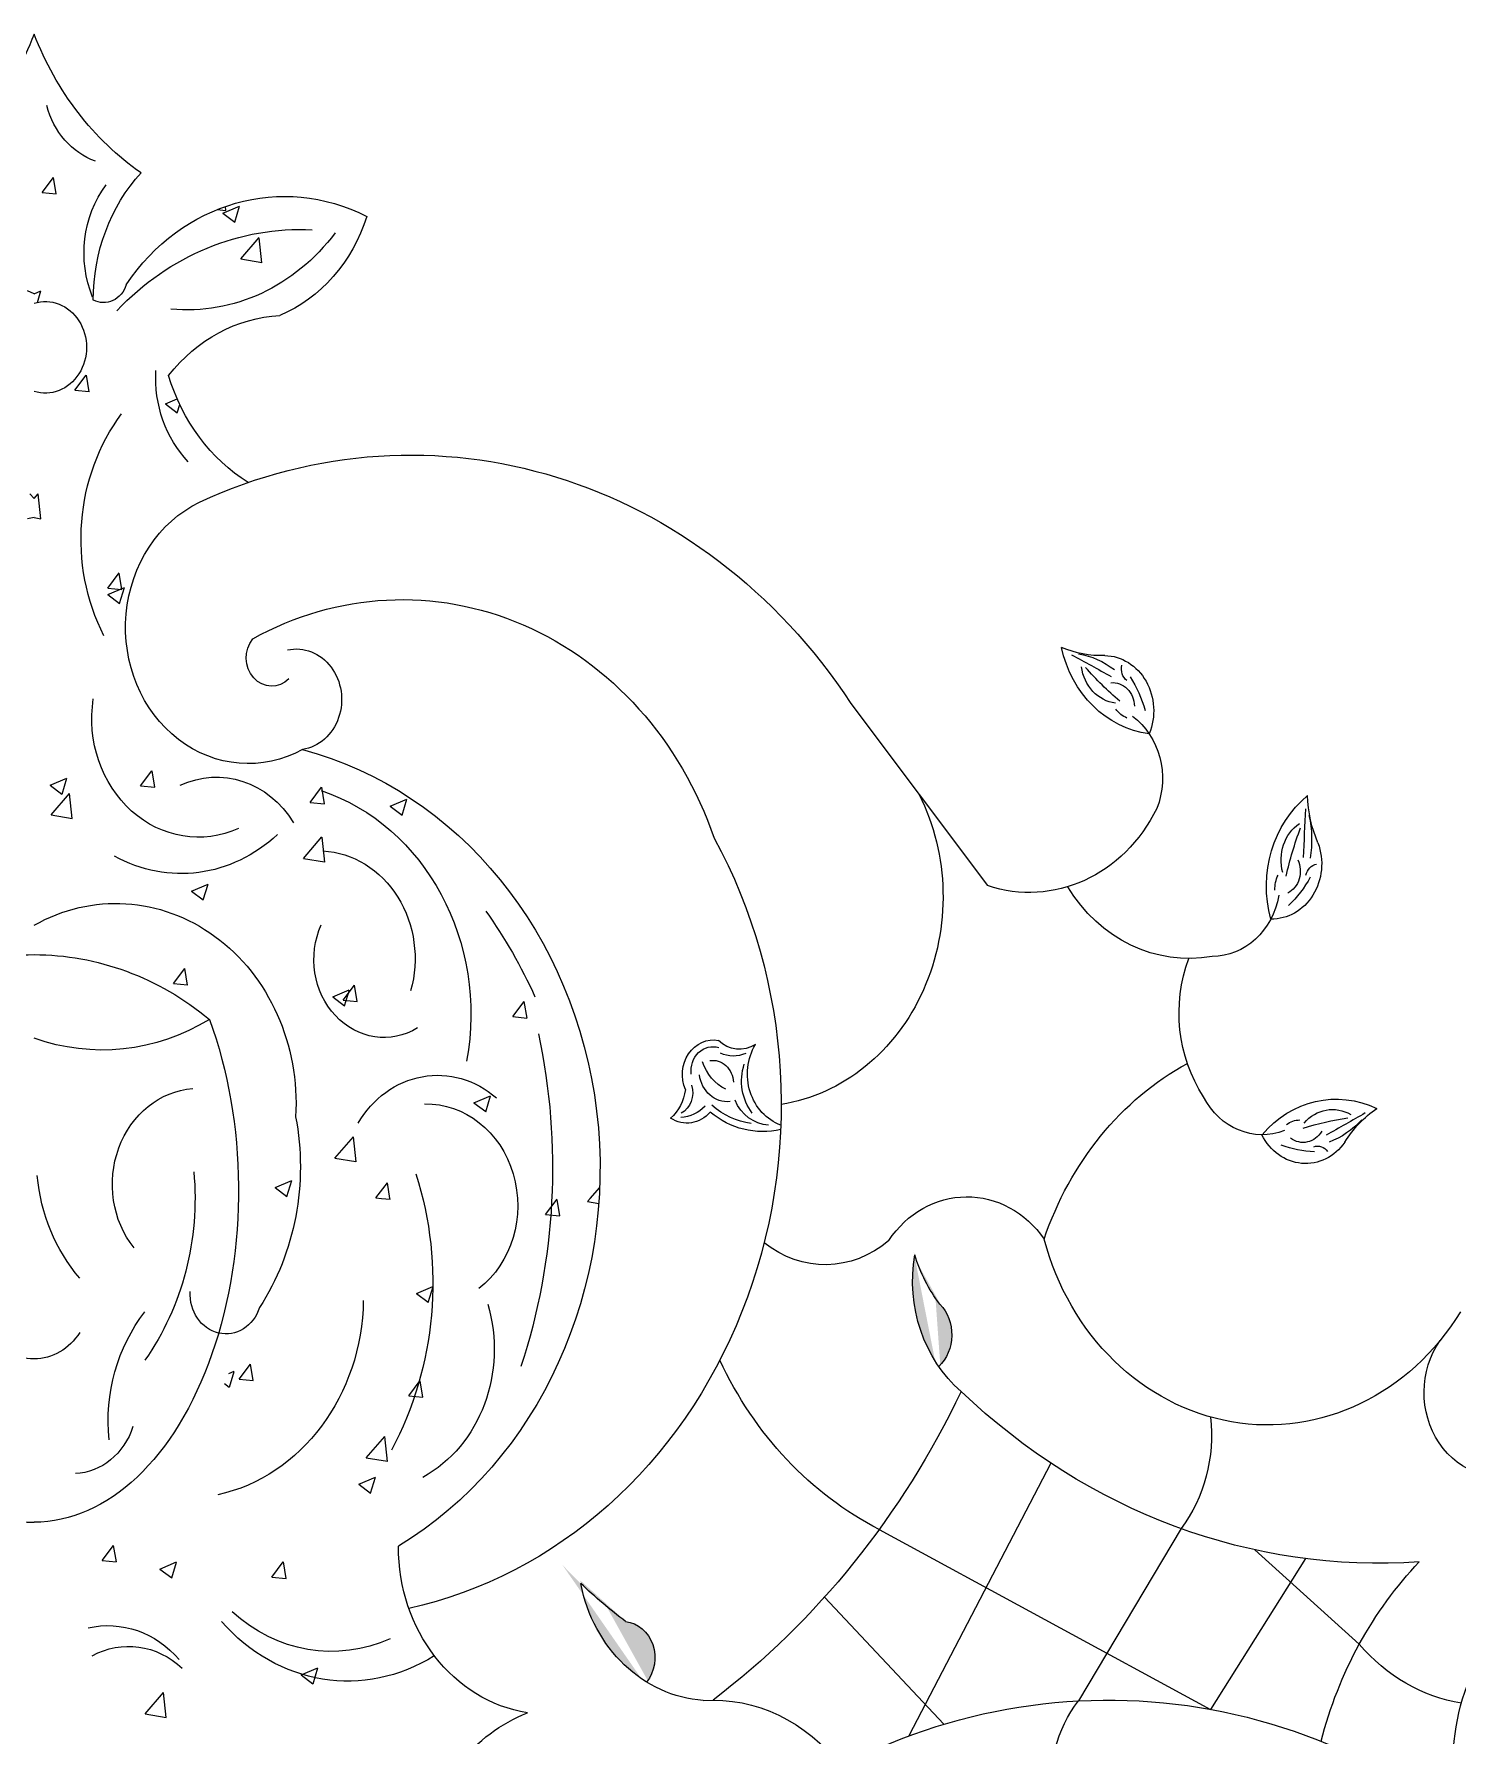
# Model space of a CAD drawing. Header units: millimetres. Extents: x 2621 to 26934, y 11979 to 27988.
# Drawn here: x 18053 to 18607, y 14306 to 14969 of the extents above; entities that cross this region are included whole.
import ezdxf

# ---------------------------------------------------------------- set-up
doc = ezdxf.new("R2010")
doc.units = ezdxf.units.MM

# ---------------------------------------------------------------- blocks, each defined once
blk = doc.blocks.new('A$C0DFF4785')
h = blk.add_hatch(color=256)
edge = h.paths.add_edge_path()
edge.add_ellipse((1490.24, 2504.76), major_axis=(0, 54.7), ratio=0.9, start_angle=79.40168, end_angle=127.57456, ccw=False)
edge.add_ellipse((1492.59, 2534.09), major_axis=(0, 59.58), ratio=0.9, start_angle=108.8692, end_angle=130.23821)
edge.add_ellipse((1441.53, 2483.72), major_axis=(0, 16.37), ratio=0.9, start_angle=221.17203, end_angle=316.54112, ccw=False)
h = blk.add_hatch(color=256)
edge = h.paths.add_edge_path()
edge.add_ellipse((1362.7, 2399.12), major_axis=(0, 57.81), ratio=0.9, start_angle=102.1481, end_angle=151.00268, ccw=False)
edge.add_ellipse((1432.07, 2542.05), major_axis=(0, 204.71), ratio=0.9, start_angle=139.25933, end_angle=146.0975)
edge.add_ellipse((1327.88, 2358), major_axis=(0, 14.24), ratio=0.9, start_angle=228.46872, end_angle=353.60401, ccw=False)
for p, q in [((1102.1, 2928.37), (1106.55, 2934.25)), ((1102.1, 2928.37), (1107.61, 2927.83)), ((1107.64, 2927.8), (1106.58, 2934.22)), ((1170.33, 2921.74), (1173.68, 2921.41)), ((1172.53, 2920.31), (1178.98, 2923.06)), ((1173.71, 2921.38), (1173.46, 2922.91)), ((1177.14, 2916.85), (1179.01, 2923.03)), ((1172.53, 2920.31), (1177.11, 2916.87)), ((1179.49, 2902.47), (1186.66, 2910.78)), ((1187.71, 2901.03), (1186.69, 2910.75)), ((1179.49, 2902.47), (1187.68, 2901.06)), ((1098.98, 2888.94), (1096.39, 2890.05)), ((1098.98, 2888.94), (1101.58, 2890.05)), ((1100.27, 2885.59), (1101.61, 2890.02)), ((1114.89, 2851.38), (1119.33, 2857.26)), ((1120.42, 2850.81), (1119.36, 2857.23)), ((1114.89, 2851.38), (1120.39, 2850.84)), ((1150.11, 2846.09), (1154.69, 2848.04)), ((1150.11, 2846.09), (1154.69, 2842.65)), ((1154.72, 2842.62), (1155.69, 2845.84)), ((1098.98, 2809.25), (1097.41, 2811.07)), ((1098.98, 2809.25), (1100.56, 2811.07)), ((1101.61, 2801.32), (1100.59, 2811.04)), ((1098.98, 2801.8), (1096.39, 2801.35)), ((1098.98, 2801.8), (1101.58, 2801.35)), ((1127.67, 2774.39), (1132.11, 2780.27)), ((1133.2, 2773.83), (1132.14, 2780.24)), ((1127.67, 2774.39), (1133.17, 2773.86)), ((1127.7, 2771.87), (1134.15, 2774.62)), ((1127.7, 2771.87), (1132.28, 2768.43)), ((1132.31, 2768.4), (1134.18, 2774.59)), ((1416.97, 2729.48), (1470.16, 2658.57)), ((1140.45, 2697.4), (1144.89, 2703.28)), ((1145.99, 2696.84), (1144.92, 2703.25)), ((1105.28, 2697.64), (1111.73, 2700.39)), ((1105.28, 2697.64), (1109.87, 2694.21)), ((1109.9, 2694.18), (1111.76, 2700.37)), ((1140.45, 2697.4), (1145.96, 2696.87)), ((1206.52, 2690.98), (1210.96, 2696.86)), ((1212.06, 2690.41), (1210.99, 2696.83)), ((1105.6, 2686.12), (1112.78, 2694.43)), ((1113.82, 2684.68), (1112.81, 2694.4)), ((1206.52, 2690.98), (1212.03, 2690.44)), ((1237.67, 2689.45), (1244.12, 2692.2)), ((1242.28, 2685.98), (1244.15, 2692.17)), ((1105.6, 2686.12), (1113.79, 2684.71)), ((1237.67, 2689.45), (1242.25, 2686.01)), ((1203.91, 2669.18), (1211.09, 2677.49)), ((1212.14, 2667.74), (1211.12, 2677.46)), ((1203.91, 2669.18), (1212.11, 2667.77)), ((1160.27, 2656.43), (1166.72, 2659.19)), ((1164.88, 2652.97), (1166.75, 2659.16)), ((1160.27, 2656.43), (1164.85, 2653)), ((1153.23, 2620.41), (1157.67, 2626.29)), ((1158.77, 2619.85), (1157.7, 2626.26)), ((1153.23, 2620.41), (1158.74, 2619.88)), ((1215.26, 2615.22), (1221.71, 2617.98)), ((1219.3, 2613.99), (1223.74, 2619.87)), ((1219.87, 2611.76), (1221.74, 2617.95)), ((1224.84, 2613.42), (1223.78, 2619.84)), ((1215.26, 2615.22), (1219.84, 2611.79)), ((1219.3, 2613.99), (1224.81, 2613.45)), ((1285.38, 2607.57), (1289.82, 2613.45)), ((1290.91, 2607), (1289.85, 2613.42)), ((1285.38, 2607.57), (1290.88, 2607.03)), ((1270.24, 2574.02), (1276.69, 2576.77)), ((1270.24, 2574.02), (1274.82, 2570.58)), ((1274.86, 2570.55), (1276.72, 2576.74)), ((1216.13, 2552.53), (1223.3, 2560.84)), ((1224.35, 2551.09), (1223.33, 2560.81)), ((1216.13, 2552.53), (1224.32, 2551.12)), ((1192.84, 2541), (1199.29, 2543.75)), ((1192.84, 2541), (1197.42, 2537.57)), ((1197.46, 2537.54), (1199.32, 2543.72)), ((1232.09, 2537), (1236.53, 2542.88)), ((1237.56, 2536.79), (1236.56, 2542.85)), ((1315.47, 2536.79), (1319.21, 2541.11)), ((1232.09, 2537), (1234.24, 2536.79)), ((1234.24, 2536.79), (1237.59, 2536.46)), ((1237.62, 2536.43), (1237.56, 2536.79)), ((1298.16, 2530.58), (1302.6, 2536.46)), ((1303.69, 2530.01), (1302.63, 2536.43)), ((1314.44, 2535.59), (1315.47, 2536.79)), ((1314.44, 2535.59), (1318.85, 2534.83)), ((1298.16, 2530.58), (1303.66, 2530.04)), ((1247.83, 2499.79), (1254.28, 2502.54)), ((1247.83, 2499.79), (1252.41, 2496.36)), ((1252.44, 2496.33), (1254.31, 2502.51)), ((1178.79, 2466.43), (1183.24, 2472.31)), ((1184.33, 2465.87), (1183.27, 2472.28)), ((1173.09, 2464.79), (1175.01, 2463.35)), ((1174.87, 2468.67), (1176.88, 2469.53)), ((1175.04, 2463.32), (1176.91, 2469.5)), ((1178.79, 2466.43), (1184.3, 2465.9)), ((1244.87, 2460.01), (1249.31, 2465.89)), ((1250.4, 2459.44), (1249.34, 2465.86)), ((1244.87, 2460.01), (1250.37, 2459.47)), ((1228.34, 2435.89), (1235.51, 2444.19)), ((1236.56, 2434.44), (1235.54, 2444.16)), ((1228.34, 2435.89), (1236.53, 2434.47)), ((1494.88, 2433.76), (1439.6, 2327.59)), ((1225.41, 2425.57), (1231.86, 2428.32)), ((1225.41, 2425.57), (1230, 2422.14)), ((1230.03, 2422.11), (1231.9, 2428.29)), ((1428.01, 2407.97), (1557.01, 2337.9)), ((1545.57, 2408.28), (1505.62, 2341.23)), ((1125.5, 2395.87), (1129.94, 2401.75)), ((1131.04, 2395.3), (1129.97, 2401.72)), ((1574.29, 2400.01), (1614.94, 2363.29)), ((1125.5, 2395.87), (1131.01, 2395.33)), ((1148.02, 2392.56), (1154.47, 2395.31)), ((1148.02, 2392.56), (1152.6, 2389.13)), ((1152.63, 2389.1), (1154.5, 2395.28)), ((1191.58, 2389.44), (1196.02, 2395.32)), ((1197.11, 2388.88), (1196.05, 2395.29)), ((1594.05, 2396.6), (1557.01, 2337.9)), ((1191.58, 2389.44), (1197.08, 2388.91)), ((1406.75, 2381.64), (1453.16, 2332.12)), ((1203, 2351.35), (1209.45, 2354.1)), ((1207.61, 2347.89), (1209.48, 2354.07)), ((1203, 2351.35), (1207.58, 2347.92)), ((1142.24, 2336.18), (1149.41, 2344.49)), ((1150.46, 2334.74), (1149.45, 2344.46)), ((1142.24, 2336.18), (1150.43, 2334.77))]:
    blk.add_line(p, q)
at = {"extrusion": (0, 0, -1)}
for centre, major_axis, ratio, start_param, end_param in [((1000.11, 3037.26), (0, 119.58), 0.9, 1.976791, 2.58102), ((1197.86, 3037.26), (0, 119.58), 0.9, 3.702165, 4.306394), ((1131.42, 2970.86), (0, 31.72), 0.9, 3.446402, 4.434365), ((1184.48, 2886.63), (0, 69.35), 0.9, 4.710476, 5.504337), ((1196.46, 2841.52), (0, 85.31), 0.9, -0.931029, 0.431028), ((1155.81, 2904.79), (0, 41.51), 0.9, 4.285417, 5.404622), ((1202.36, 2799.31), (0, 114.63), 0.9, -0.760542, 0.047939), ((1174.38, 2940.19), (0, 63.78), 0.9, 1.909024, 2.779904), ((1158.53, 2966.13), (0, 83.49), 0.9, 2.266192, 3.225518), ((1126.1, 2895.75), (0, 10.28), 0.9, 1.897768, 3.59172), ((1103.35, 2868.09), (0, 17.84), 0.9, -0.275522, 3.417115), ((1197.88, 2811.96), (0, 68.66), 0.9, -0.852196, -0.051601), ((1186.47, 2856.04), (0, 44.56), 0.9, 3.894502, 4.780176), ((1214.96, 2880.47), (0, 74.4), 0.9, 3.64975, 4.393866), ((1245.56, 2590.21), (0, 235.94), 0.9, -0.397282, 0.939368), ((1186.25, 2793.45), (0, 76.63), 0.9, 4.198408, 5.403008), ((1182.37, 2759.09), (0, 53.05), 0.9, 2.68288, 5.874693), ((1242.32, 2625.4), (0, 144.48), 0.9, -0.464065, 1.205253), ((1191.53, 2747.24), (0, 11.05), 0.9, 2.411571, 5.441794), ((1201.04, 2731), (0, 19.67), 0.9, -0.190759, 3.001842), ((1537.57, 2761.45), (0, 44.04), 0.9, 3.254201, 4.479951), ((1514.16, 2793.77), (0, 45.68), 0.9, 3.100431, 3.519161), ((543.25, 557.44), (0, 2436.65), 0.9, 0.45294, 0.460761), ((1500.48, 2711.67), (0, 37.54), 0.9, 0.153393, 0.600185), ((1521.77, 2746.35), (0, 16.91), 0.9, 3.25871, 4.558177), ((1587.99, 2828.66), (0, 122.8), 0.9, 3.785026, 3.946358), ((1515.55, 2726.65), (0, 21.48), 0.9, 0.015736, 2.000902), ((1527.33, 2742.91), (0, 5.55), 0.9, 3.761657, 4.972545), ((1518.8, 2728.01), (0, 9.57), 0.9, -0.068406, 1.527494), ((1491.6, 2712.86), (0, 46.49), 0.9, 0.951745, 1.2668), ((1163.01, 2723.56), (0, 46.15), 0.9, 2.757485, 4.880523), ((1527.83, 2733.92), (0, 10.8), 0.9, 3.492994, 4.053661), ((1511.95, 2700.27), (0, 29.27), 0.9, 0.593182, 1.980035), ((1168.48, 2548.48), (0, 167.63), 0.9, 0.234278, 2.641121), ((1169.98, 2660.71), (0, 40.1), 0.9, -0.402672, 0.979516), ((1187.17, 2608.45), (0, 90.98), 0.9, 0.292707, 1.771748), ((1379.28, 2654.25), (0, 81.76), 0.9, 1.062694, 2.997191), ((1618.42, 2658.28), (0, 44.04), 0.9, 4.419257, 5.645006), ((1635.9, 2694.94), (0, 45.68), 0.9, 4.265486, 4.684216), ((1486.45, 2718.82), (0, 62.91), 0.9, 2.071506, 3.4335), ((-596.6, 2803.47), (0, 2436.65), 0.9, 1.617996, 1.625816), ((1562.61, 2676.51), (0, 37.54), 0.9, 1.318449, 1.765241), ((1156.29, 2727.68), (0, 64.44), 0.9, 2.439608, 3.60572), ((1209.92, 2573.34), (0, 199.94), 0.9, 1.025469, 2.945938), ((1599.69, 2668.45), (0, 16.91), 0.9, 4.423766, 5.723233), ((1693.89, 2633.33), (0, 122.8), 0.9, -1.333104, -1.171772), ((1209.57, 2630.18), (0, 41.96), 0.9, 0.050589, 1.87646), ((1580.95, 2667.03), (0, 21.48), 0.9, 1.180791, 3.165957), ((1583.35, 2664.24), (0, 9.57), 0.9, 1.096649, 2.69255), ((1599.05, 2661.42), (0, 5.55), 0.9, -1.356473, -0.145585), ((1548.52, 2693.23), (0, 63.03), 0.9, 2.980468, 4.121893), ((1591.81, 2657.36), (0, 10.8), 0.9, 4.658049, 5.218716), ((1560.1, 2686.03), (0, 46.49), 0.9, 2.1168, 2.431855), ((1130.87, 2573.75), (0, 77.89), 0.9, -0.472261, 1.636941), ((1557.71, 2660.29), (0, 29.27), 0.9, 1.758237, 3.14509), ((1235.25, 2629.8), (0, 30.34), 0.9, 2.642669, 5.17367), ((1132.67, 2524.55), (0, 200.92), 0.9, 0.905317, 1.102264), ((1098.98, 2504.97), (0, 126.72), 0.9, -0.641892, 0), ((1098.98, 2504.97), (0, 126.72), 0.9, 0, 0.641892), ((1595.01, 2609.04), (0, 55.82), 0.9, 4.086286, 5.101122), ((1098.98, 2540), (0, 129.25), 0.615978, 1.030673, 3.141593), ((1125.51, 2691.04), (0, 96.47), 0.9, 2.63987, 3.452083), ((1097.51, 2548.78), (0, 225.93), 0.9, 1.33805, 1.92044), ((1363.54, 2584.99), (0, 13.51), 0.9, 4.26919, 6.443217), ((1373.63, 2608.36), (0, 13.52), 0.9, 2.606742, 3.875663), ((1363.28, 2586.41), (0, 9.46), 0.9, 4.583705, 6.551035), ((1363.22, 2581.62), (0, 8.93), 0.9, -0.149485, 1.526104), ((1371.22, 2606.44), (0, 14.23), 0.9, 2.753744, 3.545953), ((1395.57, 2585.23), (0, 20.93), 0.9, 3.457451, 5.294105), ((1256.1, 2543.66), (0, 41.07), 0.9, -0.994146, 0.668152), ((1368.94, 2586.71), (0, 12.27), 0.9, 3.051024, 4.565921), ((1374.84, 2596.22), (0, 18.41), 0.9, 3.546585, 4.367904), ((1391.82, 2582.48), (0, 19.31), 0.9, 4.006343, 5.061858), ((1597.86, 2476.96), (0, 125.34), 0.9, -1.212139, -0.457995), ((1163.1, 2542.3), (0, 37.36), 0.9, 3.988278, 6.213587), ((1337.14, 2581.59), (0, 17.3), 0.9, 1.709553, 2.470876), ((1347.37, 2577.99), (0, 8.94), 0.9, 1.246091, 2.685522), ((1605.92, 2531.41), (0, 44.04), 0.9, -0.815926, 0.409823), ((1251.65, 2534.04), (0, 39.59), 0.9, -0.017133, 2.527522), ((1353.16, 2580.16), (0, 14.02), 0.9, 2.337696, 3.668387), ((1350.14, 2585.08), (0, 16.77), 0.9, 2.402944, 3.095997), ((1382.57, 2600.23), (0, 37.39), 0.9, 2.929313, 3.789758), ((1381.94, 2599.86), (0, 34.14), 0.9, 3.263965, 3.809129), ((1385.74, 2582.33), (0, 17.02), 0.9, 3.197488, 4.26982), ((1577.17, 2590.86), (0, 29.27), 0.9, 2.80624, 4.193093), ((1604.5, 2554.52), (0, 16.91), 0.9, -0.811417, 0.48805), ((1643.23, 2532.89), (0, 45.68), 0.9, -0.969697, -0.550967), ((1118.42, 2549.07), (0, 93.61), 0.9, 1.360621, 2.195389), ((1591.92, 2556.57), (0, 10.8), 0.9, -0.577133, -0.016466), ((1624.15, 2446.3), (0, 122.8), 0.9, -0.285102, -0.12377), ((613.17, 4736.3), (0, 2436.65), 0.9, 2.665998, 2.673819), ((1592.27, 2594.24), (0, 37.54), 0.9, 2.366451, 2.813243), ((1594.03, 2571.86), (0, 21.48), 0.9, 2.228794, 4.213959), ((1598.44, 2601.42), (0, 46.49), 0.9, 3.164802, 3.479858), ((1593.06, 2568.15), (0, 9.57), 0.9, 2.144652, 3.740552), ((1598.69, 2551.63), (0, 5.55), 0.9, -0.308471, 0.902417), ((1160.48, 2552.28), (0, 67.23), 0.9, 3.949028, 4.614916), ((1069.8, 2536.76), (0, 102.07), 0.9, 1.468828, 2.234784), ((1140.3, 2503.83), (0, 126.62), 0.9, 1.228229, 2.11003), ((1462.17, 2495.35), (0, 42.09), 0.9, -0.932342, 0.916745), ((1406.98, 2555.8), (0, 44.81), 0.9, 2.480252, 3.771107), ((1579.29, 2549.44), (0, 100.83), 0.9, 2.168312, 4.426009), ((1490.24, 2504.76), (0, 54.7), 0.9, 3.805818, 4.897365), ((1492.59, 2534.09), (0, 59.58), 0.9, 4.0101, 4.383059), ((1173.67, 2499.53), (0, 15.46), 0.9, 1.913768, 4.779957), ((1186.39, 2450.02), (0, 65.06), 0.9, 4.601933, 5.426831), ((1156.58, 2498.29), (0, 78.44), 0.9, 1.585499, 2.942227), ((1228.09, 2478.04), (0, 55.63), 0.9, 1.249328, 2.680682), ((1441.53, 2483.72), (0, 16.37), 0.9, 0.7585, 2.423005), ((1098.98, 2498.36), (0, 24.04), 0.9, 3.141593, 4.106163), ((1098.98, 2498.36), (0, 24.04), 0.9, 2.177022, 3.141593), ((1669.77, 2461.35), (0, 32.91), 0.9, 1.465123, 5.372052), ((1483.25, 2541.1), (0, 146.6), 0.9, 3.573554, 4.235891), ((1192.45, 2619.08), (0, 336.27), 0.9, 2.057888, 2.541647), ((1622.43, 2672.04), (0, 277.24), 0.9, 3.077945, 3.85103), ((1505.46, 2444.97), (0, 57.73), 0.9, 1.454357, 2.259592), ((1114.04, 2457.34), (0, 27.67), 0.9, 1.914583, 3.100459), ((1299.36, 2400.91), (0, 64.98), 0.9, 3.283273, 4.720004), ((1733.58, 2283.15), (0, 154.27), 0.9, -1.292735, -0.756312), ((1362.7, 2399.12), (0, 57.81), 0.9, 3.202336, 4.500365), ((1432.07, 2542.05), (0, 204.71), 0.9, 3.733303, 3.852651), ((1719.92, 2317.55), (0, 76.01), 0.9, 3.563324, 5.920693), ((1127.78, 2327.98), (0, 42.53), 0.9, -0.204461, 0.810752), ((1221.16, 2424.77), (0, 75.83), 0.9, 2.625903, 3.946033), ((1214.85, 2428.05), (0, 67.58), 0.9, 2.757153, 3.831811), ((1327.88, 2358), (0, 14.24), 0.9, 0.111631, 2.295654), ((1135.79, 2326.73), (0, 35.73), 0.9, -0.457368, 0.705936), ((1517.1, 2068.46), (0, 273.07), 0.9, -0.647849, 0.594091), ((1664.48, 2415.29), (0, 75.72), 0.9, 3.286017, 3.9554), ((1363.32, 2269.76), (0, 71.77), 0.9, -0.058543, 0.875053), ((1541.11, 2307.76), (0, 51.72), 0.9, 4.592136, 5.415974), ((1313.44, 2267.14), (0, 73.74), 0.9, 3.988663, 5.939808)]:
    blk.add_ellipse(centre, major_axis=major_axis, ratio=ratio, start_param=start_param, end_param=end_param, dxfattribs=at)
blk.add_ellipse((1098.98, 2540), major_axis=(0, 129.25), ratio=0.615978, start_param=1.030673, end_param=3.141593)

msp = doc.modelspace()

# ---------------------------------------------------------------- block references
msp.add_blockref('A$C0DFF4785', (16954.15, 11978.65))

doc.saveas('drawing.dxf')
